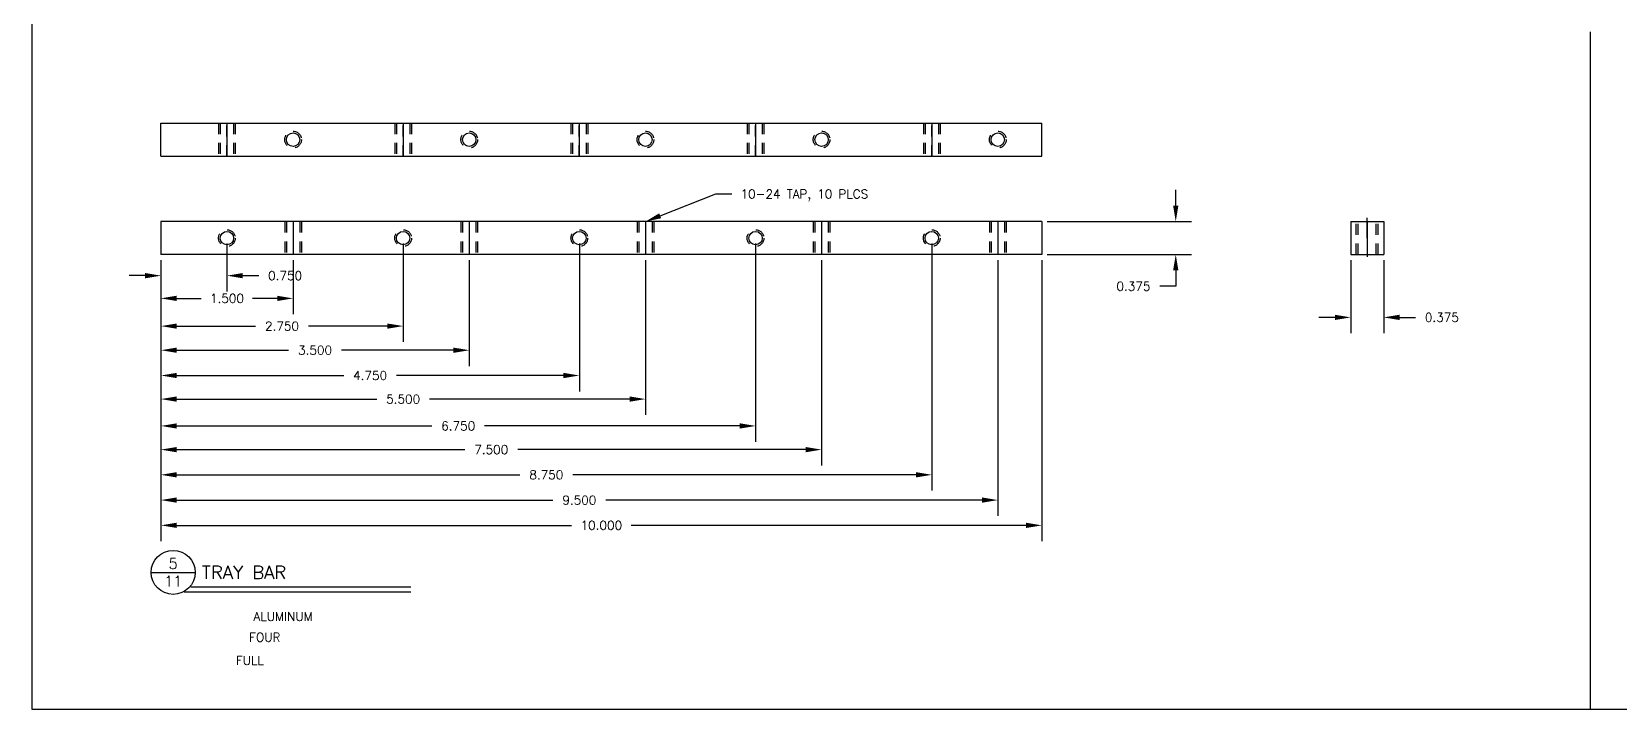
# Model space of a CAD drawing. Extents: x 0 to 33, y 0 to 21.
# Drawn here: x 0 to 18.02, y 0 to 7.7 of the extents above; entities that cross this region are included whole.
import ezdxf
from ezdxf.enums import TextEntityAlignment as Align

# ---------------------------------------------------------------- set-up
doc = ezdxf.new("R2010")
doc.units = 0
doc.header["$MEASUREMENT"] = 0
doc.linetypes.add('CENTER', pattern=[2, 1.25, -0.25, 0.25, -0.25])
doc.linetypes.add('HIDDEN2', pattern=[0.1875, 0.125, -0.0625])
doc.layers.get('0').update_dxf_attribs({"linetype": 'CONTINUOUS'})
doc.layers.get('DEFPOINTS').update_dxf_attribs({"linetype": 'CONTINUOUS'})
for name, color, linetype in [('BORDER', 5, 'CONTINUOUS'), ('DIM', 1, 'CONTINUOUS'), ('HIDDEN2', 6, 'HIDDEN2'), ('NFCENTER', 4, 'CENTER'), ('OBJECT', 3, 'CONTINUOUS')]:
    doc.layers.add(name, color=color, linetype=linetype)
doc.styles.add('ROMANS', font='romans')
doc.styles.add('SIMPLEX', font='simplex')
doc.dimstyles.get("Standard").update_dxf_attribs({"dimtxt": 0.1, "dimasz": 0.18, "dimexe": 0.18, "dimexo": 0.0625, "dimgap": 0.1, "dimtad": 0, "dimtih": 1, "dimtoh": 1, "dimdec": 3, "dimzin": 0, "dimdsep": 46, "dimtxsty": 'SIMPLEX', "dimcen": 0.1, "dimclrd": 256, "dimclre": 256, "dimclrt": 256, "dimadec": 0, "dimazin": 0, "dimtfac": 0.8, "dimtdec": 3, "dimtofl": 0, "dimtmove": 2, "dimatfit": 3, "dimfxl": 1, "dimtolj": 1, "dimtzin": 0, "dimarcsym": 0})

# ---------------------------------------------------------------- blocks, each defined once
blk = doc.blocks.new('*D10')
at = {"linetype": 'ByBlock', "transparency": 16777216}
for p, q in [((1.466, 24.18), (1.466, 20.987)), ((11.466, 24.18), (11.466, 20.987)), ((1.646, 21.167), (6.128, 21.167)), ((11.286, 21.167), (6.804, 21.167))]:
    blk.add_line(p, q, dxfattribs=at)
for points in [[(1.646, 21.197), (1.646, 21.137), (1.466, 21.167)], [(11.286, 21.197), (11.286, 21.137), (11.466, 21.167)]]:
    blk.add_solid(points, dxfattribs=at)
at = {"layer": 'DEFPOINTS', "color": 0, "linetype": 'ByBlock', "transparency": 16777216}
for p in [(1.466, 24.242), (11.466, 24.242), (11.466, 21.167)]:
    blk.add_point(p, dxfattribs=at)
at = {"linetype": 'ByBlock', "transparency": 16777216, "style": 'SIMPLEX'}
blk.add_text('10.000', height=0.1, dxfattribs=at).set_placement((6.466, 21.167), align=Align.MIDDLE_CENTER)
blk = doc.blocks.new('*D11')
at = {"linetype": 'ByBlock', "transparency": 16777216}
for p, q in [((1.466, 24.18), (1.466, 21.274)), ((10.966, 24.18), (10.966, 21.274)), ((1.646, 21.454), (5.916, 21.454)), ((10.786, 21.454), (6.516, 21.454))]:
    blk.add_line(p, q, dxfattribs=at)
for points in [[(1.646, 21.484), (1.646, 21.424), (1.466, 21.454)], [(10.786, 21.484), (10.786, 21.424), (10.966, 21.454)]]:
    blk.add_solid(points, dxfattribs=at)
at = {"layer": 'DEFPOINTS', "color": 0, "linetype": 'ByBlock', "transparency": 16777216}
for p in [(1.466, 24.242), (10.966, 24.242), (10.966, 21.454)]:
    blk.add_point(p, dxfattribs=at)
at = {"linetype": 'ByBlock', "transparency": 16777216, "style": 'SIMPLEX'}
blk.add_text('9.500', height=0.1, dxfattribs=at).set_placement((6.216, 21.454), align=Align.MIDDLE_CENTER)
blk = doc.blocks.new('*D12')
at = {"linetype": 'ByBlock', "transparency": 16777216}
for p, q in [((10.216, 24.367), (10.216, 21.561)), ((1.466, 24.18), (1.466, 21.561)), ((1.646, 21.741), (5.541, 21.741)), ((10.036, 21.741), (6.141, 21.741))]:
    blk.add_line(p, q, dxfattribs=at)
for points in [[(1.646, 21.771), (1.646, 21.711), (1.466, 21.741)], [(10.036, 21.771), (10.036, 21.711), (10.216, 21.741)]]:
    blk.add_solid(points, dxfattribs=at)
at = {"layer": 'DEFPOINTS', "color": 0, "linetype": 'ByBlock', "transparency": 16777216}
for p in [(10.216, 24.43), (1.466, 24.242), (10.216, 21.741)]:
    blk.add_point(p, dxfattribs=at)
at = {"linetype": 'ByBlock', "transparency": 16777216, "style": 'SIMPLEX'}
blk.add_text('8.750', height=0.1, dxfattribs=at).set_placement((5.841, 21.741), align=Align.MIDDLE_CENTER)
blk = doc.blocks.new('*D13')
at = {"linetype": 'ByBlock', "transparency": 16777216}
for p, q in [((1.466, 24.18), (1.466, 21.847)), ((8.966, 24.18), (8.966, 21.847)), ((1.646, 22.027), (4.916, 22.027)), ((8.786, 22.027), (5.516, 22.027))]:
    blk.add_line(p, q, dxfattribs=at)
for points in [[(1.646, 22.057), (1.646, 21.997), (1.466, 22.027)], [(8.786, 22.057), (8.786, 21.997), (8.966, 22.027)]]:
    blk.add_solid(points, dxfattribs=at)
at = {"layer": 'DEFPOINTS', "color": 0, "linetype": 'ByBlock', "transparency": 16777216}
for p in [(1.466, 24.242), (8.966, 24.242), (8.966, 22.027)]:
    blk.add_point(p, dxfattribs=at)
at = {"linetype": 'ByBlock', "transparency": 16777216, "style": 'SIMPLEX'}
blk.add_text('7.500', height=0.1, dxfattribs=at).set_placement((5.216, 22.027), align=Align.MIDDLE_CENTER)
blk = doc.blocks.new('P-TITLE')
for p, q in [((-1.5625, -0.6375), (-1.0625, -0.6375)), ((1.3875, -0.8625), (-1.1875, -0.8625)), ((-1.1125, -0.8), (1.3875, -0.8))]:
    blk.add_line(p, q)
at = {"layer": 'DIM', "color": 7}
blk.add_circle((-1.3125, -0.6375), 0.25, dxfattribs=at)
at = {"style": 'ROMANS'}
for tag, p in [('NO.', (-1.3125, -0.5375)), ('PAGE', (-1.3125, -0.7375))]:
    blk.add_attdef(tag, text='', height=0.12, dxfattribs=at).set_placement(p, align=Align.MIDDLE)
for tag, p, height in [('DESCRIPTION', (-0.9875, -0.7125), 0.15), ('MATERIAL', (-0.4, -1.1875), 0.1), ('#_REQUIRED', (-0.45, -1.425), 0.1), ('SCALE', (-0.6, -1.6875), 0.1)]:
    blk.add_attdef(tag, p, '', height=height, dxfattribs=at)
at = {"style": 'ROMANS', "flags": 2}
for tag, p in [('MATERIAL:', (-1.1625, -1.1875)), ('#_REQD:', (-1.1625, -1.4375)), ('SCALE:', (-1.1625, -1.6875))]:
    blk.add_attdef(tag, p, '', height=0.1, dxfattribs=at)
blk = doc.blocks.new('*D15')
at = {"linetype": 'ByBlock', "transparency": 16777216}
for p, q in [((8.216, 24.367), (8.216, 22.116)), ((1.466, 24.18), (1.466, 22.116)), ((1.646, 22.296), (4.541, 22.296)), ((8.036, 22.296), (5.141, 22.296))]:
    blk.add_line(p, q, dxfattribs=at)
for points in [[(1.646, 22.326), (1.646, 22.266), (1.466, 22.296)], [(8.036, 22.326), (8.036, 22.266), (8.216, 22.296)]]:
    blk.add_solid(points, dxfattribs=at)
at = {"layer": 'DEFPOINTS', "color": 0, "linetype": 'ByBlock', "transparency": 16777216}
for p in [(8.216, 24.43), (1.466, 24.242), (8.216, 22.296)]:
    blk.add_point(p, dxfattribs=at)
at = {"linetype": 'ByBlock', "transparency": 16777216, "style": 'SIMPLEX'}
blk.add_text('6.750', height=0.1, dxfattribs=at).set_placement((4.841, 22.296), align=Align.MIDDLE_CENTER)
blk = doc.blocks.new('*D16')
at = {"linetype": 'ByBlock', "transparency": 16777216}
for p, q in [((1.466, 24.18), (1.466, 22.421)), ((6.966, 24.18), (6.966, 22.421)), ((1.646, 22.601), (3.916, 22.601)), ((6.786, 22.601), (4.516, 22.601))]:
    blk.add_line(p, q, dxfattribs=at)
for points in [[(1.646, 22.631), (1.646, 22.571), (1.466, 22.601)], [(6.786, 22.631), (6.786, 22.571), (6.966, 22.601)]]:
    blk.add_solid(points, dxfattribs=at)
at = {"layer": 'DEFPOINTS', "color": 0, "linetype": 'ByBlock', "transparency": 16777216}
for p in [(1.466, 24.242), (6.966, 24.242), (6.966, 22.601)]:
    blk.add_point(p, dxfattribs=at)
at = {"linetype": 'ByBlock', "transparency": 16777216, "style": 'SIMPLEX'}
blk.add_text('5.500', height=0.1, dxfattribs=at).set_placement((4.216, 22.601), align=Align.MIDDLE_CENTER)
blk = doc.blocks.new('*D17')
at = {"linetype": 'ByBlock', "transparency": 16777216}
for p, q in [((6.216, 24.367), (6.216, 22.689)), ((1.466, 24.18), (1.466, 22.689)), ((1.646, 22.869), (3.541, 22.869)), ((6.036, 22.869), (4.141, 22.869))]:
    blk.add_line(p, q, dxfattribs=at)
for points in [[(1.646, 22.899), (1.646, 22.839), (1.466, 22.869)], [(6.036, 22.899), (6.036, 22.839), (6.216, 22.869)]]:
    blk.add_solid(points, dxfattribs=at)
at = {"layer": 'DEFPOINTS', "color": 0, "linetype": 'ByBlock', "transparency": 16777216}
for p in [(6.216, 24.43), (1.466, 24.242), (6.216, 22.869)]:
    blk.add_point(p, dxfattribs=at)
at = {"linetype": 'ByBlock', "transparency": 16777216, "style": 'SIMPLEX'}
blk.add_text('4.750', height=0.1, dxfattribs=at).set_placement((3.841, 22.869), align=Align.MIDDLE_CENTER)
blk = doc.blocks.new('*D18')
at = {"linetype": 'ByBlock', "transparency": 16777216}
for p, q in [((1.466, 24.18), (1.466, 22.976)), ((4.966, 24.18), (4.966, 22.976)), ((1.646, 23.156), (2.916, 23.156)), ((4.786, 23.156), (3.516, 23.156))]:
    blk.add_line(p, q, dxfattribs=at)
for points in [[(1.646, 23.186), (1.646, 23.126), (1.466, 23.156)], [(4.786, 23.186), (4.786, 23.126), (4.966, 23.156)]]:
    blk.add_solid(points, dxfattribs=at)
at = {"layer": 'DEFPOINTS', "color": 0, "linetype": 'ByBlock', "transparency": 16777216}
for p in [(1.466, 24.242), (4.966, 24.242), (4.966, 23.156)]:
    blk.add_point(p, dxfattribs=at)
at = {"linetype": 'ByBlock', "transparency": 16777216, "style": 'SIMPLEX'}
blk.add_text('3.500', height=0.1, dxfattribs=at).set_placement((3.216, 23.156), align=Align.MIDDLE_CENTER)
blk = doc.blocks.new('*D19')
at = {"linetype": 'ByBlock', "transparency": 16777216}
for p, q in [((4.216, 24.367), (4.216, 23.25)), ((1.466, 24.18), (1.466, 23.25)), ((1.646, 23.43), (2.541, 23.43)), ((4.036, 23.43), (3.141, 23.43))]:
    blk.add_line(p, q, dxfattribs=at)
for points in [[(1.646, 23.46), (1.646, 23.4), (1.466, 23.43)], [(4.036, 23.46), (4.036, 23.4), (4.216, 23.43)]]:
    blk.add_solid(points, dxfattribs=at)
at = {"layer": 'DEFPOINTS', "color": 0, "linetype": 'ByBlock', "transparency": 16777216}
for p in [(4.216, 24.43), (1.466, 24.242), (1.466, 23.43)]:
    blk.add_point(p, dxfattribs=at)
at = {"linetype": 'ByBlock', "transparency": 16777216, "style": 'SIMPLEX'}
blk.add_text('2.750', height=0.1, dxfattribs=at).set_placement((2.841, 23.43), align=Align.MIDDLE_CENTER)
blk = doc.blocks.new('*D20')
at = {"linetype": 'ByBlock', "transparency": 16777216}
for p, q in [((1.466, 24.18), (1.466, 23.565)), ((2.966, 24.18), (2.966, 23.565)), ((1.646, 23.745), (1.925, 23.745)), ((2.786, 23.745), (2.506, 23.745))]:
    blk.add_line(p, q, dxfattribs=at)
for points in [[(1.646, 23.775), (1.646, 23.715), (1.466, 23.745)], [(2.786, 23.775), (2.786, 23.715), (2.966, 23.745)]]:
    blk.add_solid(points, dxfattribs=at)
at = {"layer": 'DEFPOINTS', "color": 0, "linetype": 'ByBlock', "transparency": 16777216}
for p in [(1.466, 24.242), (2.966, 24.242), (2.966, 23.745)]:
    blk.add_point(p, dxfattribs=at)
at = {"linetype": 'ByBlock', "transparency": 16777216, "style": 'SIMPLEX'}
blk.add_text('1.500', height=0.1, dxfattribs=at).set_placement((2.216, 23.745), align=Align.MIDDLE_CENTER)
blk = doc.blocks.new('*D21')
at = {"linetype": 'ByBlock', "transparency": 16777216}
for p, q in [((2.216, 24.367), (2.216, 23.823)), ((1.466, 24.18), (1.466, 23.823)), ((1.286, 24.003), (1.106, 24.003)), ((2.396, 24.003), (2.576, 24.003))]:
    blk.add_line(p, q, dxfattribs=at)
for points in [[(1.286, 24.033), (1.286, 23.973), (1.466, 24.003)], [(2.396, 24.033), (2.396, 23.973), (2.216, 24.003)]]:
    blk.add_solid(points, dxfattribs=at)
at = {"layer": 'DEFPOINTS', "color": 0, "linetype": 'ByBlock', "transparency": 16777216}
for p in [(2.216, 24.43), (1.466, 24.242), (2.216, 24.003)]:
    blk.add_point(p, dxfattribs=at)
at = {"linetype": 'ByBlock', "transparency": 16777216, "style": 'SIMPLEX'}
blk.add_text('0.750', height=0.1, dxfattribs=at).set_placement((2.876, 24.003), align=Align.MIDDLE_CENTER)
blk = doc.blocks.new('*D22')
at = {"linetype": 'ByBlock', "transparency": 16777216}
for p, q in [((12.986, 24.797), (12.986, 24.977)), ((11.528, 24.617), (13.166, 24.617)), ((11.528, 24.242), (13.166, 24.242)), ((12.986, 24.062), (12.986, 23.882)), ((12.986, 23.882), (12.806, 23.882))]:
    blk.add_line(p, q, dxfattribs=at)
for points in [[(12.956, 24.797), (13.016, 24.797), (12.986, 24.617)], [(12.956, 24.062), (13.016, 24.062), (12.986, 24.242)]]:
    blk.add_solid(points, dxfattribs=at)
at = {"layer": 'DEFPOINTS', "color": 0, "linetype": 'ByBlock', "transparency": 16777216}
for p in [(11.466, 24.617), (11.466, 24.242), (12.986, 24.242)]:
    blk.add_point(p, dxfattribs=at)
at = {"linetype": 'ByBlock', "transparency": 16777216, "style": 'SIMPLEX'}
blk.add_text('0.375', height=0.1, dxfattribs=at).set_placement((12.506, 23.882), align=Align.MIDDLE_CENTER)
blk = doc.blocks.new('*D29')
at = {"linetype": 'ByBlock', "transparency": 16777216}
for p, q in [((14.972, 24.18), (14.972, 23.349)), ((15.347, 24.18), (15.347, 23.349)), ((14.792, 23.529), (14.612, 23.529)), ((15.527, 23.529), (15.707, 23.529))]:
    blk.add_line(p, q, dxfattribs=at)
for points in [[(14.792, 23.559), (14.792, 23.499), (14.972, 23.529)], [(15.527, 23.559), (15.527, 23.499), (15.347, 23.529)]]:
    blk.add_solid(points, dxfattribs=at)
at = {"layer": 'DEFPOINTS', "color": 0, "linetype": 'ByBlock', "transparency": 16777216}
for p in [(14.972, 24.242), (15.347, 24.242), (15.347, 23.529)]:
    blk.add_point(p, dxfattribs=at)
at = {"linetype": 'ByBlock', "transparency": 16777216, "style": 'SIMPLEX'}
blk.add_text('0.375', height=0.1, dxfattribs=at).set_placement((16.007, 23.529), align=Align.MIDDLE_CENTER)

msp = doc.modelspace()

# ---------------------------------------------------------------- linework, layer by layer
at = {"layer": 'BORDER'}
for p, q in [((0, 21), (0, 0)), ((17.6904, 7.6958), (17.6904, 0)), ((0, 0), (33, 0))]:
    msp.add_line(p, q, dxfattribs=at)
at = {"layer": 'DIM'}
for p, q in [((7.1338, 5.6052), (7.7663, 5.8527)), ((7.7663, 5.8527), (7.9463, 5.8527))]:
    msp.add_line(p, q, dxfattribs=at)
msp.add_solid([(7.1447, 5.5772), (7.1228, 5.6331), (6.9661, 5.5396)], dxfattribs=at)
at = {"layer": 'HIDDEN2'}
for p, q in [((2.1208, 6.6575), (2.1208, 6.2825)), ((2.1398, 6.6575), (2.1398, 6.2825)), ((2.2158, 6.2825), (2.2158, 6.6575)), ((2.2918, 6.6575), (2.2918, 6.2825)), ((2.3108, 6.6575), (2.3108, 6.2825)), ((4.1208, 6.6575), (4.1208, 6.2825)), ((4.1398, 6.6575), (4.1398, 6.2825)), ((4.2158, 6.2825), (4.2158, 6.6575)), ((4.2918, 6.6575), (4.2918, 6.2825)), ((4.3108, 6.6575), (4.3108, 6.2825)), ((6.1208, 6.6575), (6.1208, 6.2825)), ((6.1398, 6.6575), (6.1398, 6.2825)), ((6.2158, 6.2825), (6.2158, 6.6575)), ((6.2918, 6.6575), (6.2918, 6.2825)), ((6.3108, 6.6575), (6.3108, 6.2825)), ((8.1208, 6.6575), (8.1208, 6.2825)), ((8.1398, 6.6575), (8.1398, 6.2825)), ((8.2158, 6.2825), (8.2158, 6.6575)), ((8.2918, 6.6575), (8.2918, 6.2825)), ((8.3108, 6.6575), (8.3108, 6.2825)), ((10.1208, 6.6575), (10.1208, 6.2825)), ((10.1398, 6.6575), (10.1398, 6.2825)), ((10.2158, 6.2825), (10.2158, 6.6575)), ((10.2918, 6.6575), (10.2918, 6.2825)), ((10.3108, 6.6575), (10.3108, 6.2825)), ((2.8711, 5.5396), (2.8711, 5.1646)), ((2.8901, 5.5396), (2.8901, 5.1646)), ((3.0421, 5.5396), (3.0421, 5.1646)), ((3.0611, 5.5396), (3.0611, 5.1646)), ((4.8711, 5.5396), (4.8711, 5.1646)), ((4.8901, 5.5396), (4.8901, 5.1646)), ((5.0421, 5.5396), (5.0421, 5.1646)), ((5.0611, 5.5396), (5.0611, 5.1646)), ((6.8711, 5.5396), (6.8711, 5.1646)), ((6.8901, 5.5396), (6.8901, 5.1646)), ((7.0421, 5.5396), (7.0421, 5.1646)), ((7.0611, 5.5396), (7.0611, 5.1646)), ((8.8711, 5.5396), (8.8711, 5.1646)), ((8.8901, 5.5396), (8.8901, 5.1646)), ((9.0421, 5.5396), (9.0421, 5.1646)), ((9.0611, 5.5396), (9.0611, 5.1646)), ((10.8711, 5.5396), (10.8711, 5.1646)), ((10.8901, 5.5396), (10.8901, 5.1646)), ((11.0421, 5.5396), (11.0421, 5.1646)), ((11.0611, 5.5396), (11.0611, 5.1646)), ((15.0345, 5.1646), (15.0345, 5.5396)), ((15.0575, 5.1646), (15.0575, 5.5396)), ((15.2615, 5.1646), (15.2615, 5.5396)), ((15.2845, 5.1646), (15.2845, 5.5396))]:
    msp.add_line(p, q, dxfattribs=at)
for centre in [(2.9661, 6.47), (4.9661, 6.47), (6.9661, 6.47), (8.9661, 6.47), (10.9661, 6.47), (2.2158, 5.3521), (4.2158, 5.3521), (6.2158, 5.3521), (8.2158, 5.3521), (10.2158, 5.3521)]:
    msp.add_circle(centre, 0.095, dxfattribs=at)
at = {"layer": 'NFCENTER'}
for p, q in [((2.2158, 6.6575), (2.2158, 6.2825)), ((4.2158, 6.6575), (4.2158, 6.2825)), ((6.2158, 6.6575), (6.2158, 6.2825)), ((8.2158, 6.6575), (8.2158, 6.2825)), ((10.2158, 6.6575), (10.2158, 6.2825)), ((2.9661, 5.5396), (2.9661, 5.1646)), ((4.9661, 5.5396), (4.9661, 5.1646)), ((6.9661, 5.5396), (6.9661, 5.1646)), ((8.9661, 5.5396), (8.9661, 5.1646)), ((10.9661, 5.5396), (10.9661, 5.1646)), ((15.1595, 5.3521), (15.1595, 5.5809)), ((15.1595, 5.5396), (15.1595, 5.1646)), ((15.1595, 5.3521), (15.1595, 5.1387))]:
    msp.add_line(p, q, dxfattribs=at)
at = {"layer": 'OBJECT'}
for p, q in [((1.4658, 6.6575), (11.4658, 6.6575)), ((1.4658, 6.2825), (11.4658, 6.2825)), ((11.4658, 5.5396), (1.4658, 5.5396)), ((1.4658, 5.5396), (1.4658, 5.1646)), ((11.4658, 5.5396), (11.4658, 5.1646)), ((14.972, 5.5396), (15.347, 5.5396)), ((14.972, 5.5396), (14.972, 5.1646)), ((15.347, 5.5396), (15.347, 5.1646)), ((11.4658, 5.1646), (1.4658, 5.1646)), ((14.972, 5.1646), (15.347, 5.1646))]:
    msp.add_line(p, q, dxfattribs=at)
for points in [[(1.4658, 6.2825), (1.4658, 6.6575)], [(11.4658, 6.2825), (11.4658, 6.6575)]]:
    msp.add_lwpolyline(points, dxfattribs=at)
for centre in [(2.9661, 6.47), (4.9661, 6.47), (6.9661, 6.47), (8.9661, 6.47), (10.9661, 6.47), (2.2158, 5.3521), (4.2158, 5.3521), (6.2158, 5.3521), (8.2158, 5.3521), (10.2158, 5.3521)]:
    msp.add_circle(centre, 0.076, dxfattribs=at)

# ---------------------------------------------------------------- block references
ref = msp.add_blockref('P-TITLE', (2.9175, 2.1923), dxfattribs=at)
ref.add_attrib('SCALE', 'FULL', (2.3175, 0.5048), dxfattribs={"layer": '0', "height": 0.1, "style": 'ROMANS'})
ref.add_attrib('#_REQUIRED', 'FOUR', (2.4675, 0.7673), dxfattribs={"layer": '0', "height": 0.1, "style": 'ROMANS'})
ref.add_attrib('MATERIAL', 'ALUMINUM', (2.5175, 1.0048), dxfattribs={"layer": '0', "height": 0.1, "style": 'ROMANS'})
ref.add_attrib('NO.', '5', dxfattribs={"layer": '0', "height": 0.12, "style": 'ROMANS'}).set_placement((1.605, 1.6548), align=Align.MIDDLE)
ref.add_attrib('DESCRIPTION', 'TRAY BAR', (1.93, 1.4798), dxfattribs={"layer": '0', "height": 0.15, "style": 'ROMANS'})
ref.add_attrib('PAGE', '11', dxfattribs={"layer": '0', "height": 0.12, "style": 'ROMANS'}).set_placement((1.605, 1.4548), align=Align.MIDDLE)

# ---------------------------------------------------------------- texts
at = {"layer": 'DIM', "style": 'SIMPLEX'}
msp.add_text('10-24 TAP, 10 PLCS', height=0.1, dxfattribs=at).set_placement((8.0463, 5.8527), align=Align.MIDDLE_LEFT)

# ---------------------------------------------------------------- dimensions: what is measured, and where the dimension line sits
at = {"layer": 'DIM'}
dim = msp.add_linear_dim(base=(12.9855, 5.1646), p1=(11.4658, 5.5396), p2=(11.4658, 5.1646), angle=90, dimstyle='STANDARD', dxfattribs=at)
dim.commit()
dim.dimension.update_dxf_attribs({"geometry": '*D22', "text_midpoint": (12.5055, 4.8046), "insert": (0, -19.0779)})
for base, p1, p2, picture, middle in [((2.2158, 4.9252), (1.4658, 5.1646), (2.2158, 5.3521), '*D21', (2.8758, 4.9252)), ((10.2158, 2.6627), (1.4658, 5.1646), (10.2158, 5.3521), '*D12', (5.8408, 2.6627)), ((8.2158, 3.2181), (1.4658, 5.1646), (8.2158, 5.3521), '*D15', (4.8408, 3.2181)), ((6.2158, 3.7914), (1.4658, 5.1646), (6.2158, 5.3521), '*D17', (3.8408, 3.7914)), ((1.4658, 4.3521), (4.2158, 5.3521), (1.4658, 5.1646), '*D19', (2.8408, 4.3521)), ((11.4658, 2.0894), (1.4658, 5.1646), (11.4658, 5.1646), '*D10', (6.4658, 2.0894)), ((10.9661, 2.3761), (1.4658, 5.1646), (10.9661, 5.1646), '*D11', (6.216, 2.3761)), ((8.9661, 2.9494), (1.4658, 5.1646), (8.9661, 5.1646), '*D13', (5.216, 2.9494)), ((6.9661, 3.5227), (1.4658, 5.1646), (6.9661, 5.1646), '*D16', (4.216, 3.5227)), ((4.9661, 4.0781), (1.4658, 5.1646), (4.9661, 5.1646), '*D18', (3.216, 4.0781)), ((2.9661, 4.6673), (1.4658, 5.1646), (2.9661, 5.1646), '*D20', (2.216, 4.6673)), ((15.347, 4.4508), (14.972, 5.1646), (15.347, 5.1646), '*D29', (16.007, 4.4508))]:
    dim = msp.add_linear_dim(base=base, p1=p1, p2=p2, dimstyle='STANDARD', dxfattribs=at)
    dim.commit()
    dim.dimension.update_dxf_attribs({"geometry": picture, "text_midpoint": middle, "insert": (0, -19.0779)})

doc.saveas('drawing.dxf')
